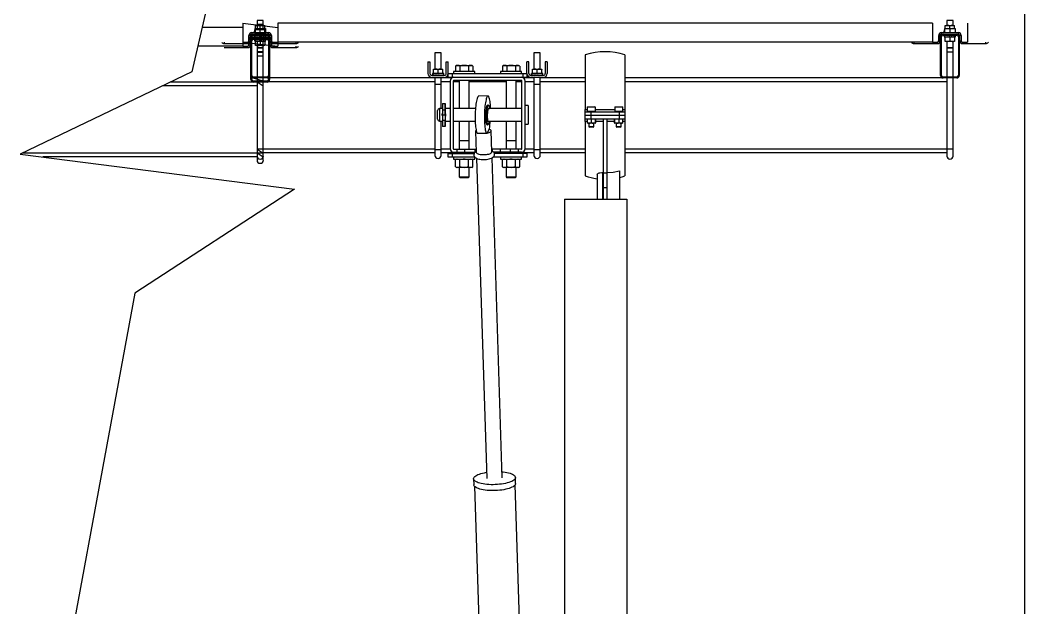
# Model space of a CAD drawing. Header units: feet. Extents: x 0.3 to 98.5, y -18.6 to 31.5.
# Drawn here: x 87.073 to 88.375, y 6.062 to 6.823 of the extents above; entities that cross this region are included whole.
import ezdxf

# ---------------------------------------------------------------- set-up
doc = ezdxf.new("R2010")
doc.units = ezdxf.units.FT
doc.header["$MEASUREMENT"] = 0
doc.layers.add('ATI CENTER SUPPORT', color=7, linetype='Continuous')
doc.layers.add('G-NPLT', color=67, linetype='Continuous', plot=False)

msp = doc.modelspace()

# ---------------------------------------------------------------- linework, layer by layer
at = {"color": 7, "linetype": 'Continuous', "lineweight": 25}
for p, q in [((87.38022, 6.82248), (87.38022, 6.81074)), ((87.38831, 6.82248), (87.38022, 6.82248)), ((87.38831, 6.81074), (87.38831, 6.82248)), ((88.27367, 6.82248), (88.27367, 6.81601)), ((88.28176, 6.82248), (88.27367, 6.82248)), ((88.28176, 6.81601), (88.28176, 6.82248)), ((87.36161, 6.81884), (87.40693, 6.81358)), ((87.36161, 6.81884), (87.36161, 6.7893)), ((87.37698, 6.81018), (87.37698, 6.80872)), ((87.37739, 6.81018), (87.37698, 6.81018)), ((87.37698, 6.80791), (87.37698, 6.80872)), ((87.37698, 6.80791), (87.37739, 6.80793)), ((87.37739, 6.81188), (87.37739, 6.8067)), ((87.37739, 6.81188), (87.39114, 6.81188)), ((87.3782, 6.81188), (87.3782, 6.81601)), ((87.3782, 6.81601), (87.39034, 6.81601)), ((87.3782, 6.8102), (87.3782, 6.81074)), ((87.3782, 6.81074), (87.39034, 6.81074)), ((87.3782, 6.80662), (87.3782, 6.8102)), ((87.38831, 6.81722), (87.38022, 6.81722)), ((87.38427, 6.81188), (87.38427, 6.81546)), ((87.38427, 6.80662), (87.38427, 6.81126)), ((87.39034, 6.81601), (87.39034, 6.81546)), ((87.39034, 6.81188), (87.39034, 6.81546)), ((87.39034, 6.81074), (87.39034, 6.8102)), ((87.39034, 6.80662), (87.39034, 6.8102)), ((87.39114, 6.81188), (87.39114, 6.8067)), ((87.39155, 6.81018), (87.39114, 6.81018)), ((87.39155, 6.80791), (87.39114, 6.80793)), ((87.39155, 6.80791), (87.39155, 6.81018)), ((87.40693, 6.81884), (87.40693, 6.7893)), ((88.27043, 6.81018), (88.27043, 6.80872)), ((88.27084, 6.81018), (88.27043, 6.81018)), ((88.27043, 6.80791), (88.27043, 6.80872)), ((88.27043, 6.80791), (88.27084, 6.80793)), ((88.27084, 6.81188), (88.27084, 6.8067)), ((88.27084, 6.81188), (88.2846, 6.81188)), ((88.27165, 6.81188), (88.27165, 6.81601)), ((88.27165, 6.81601), (88.28379, 6.81601)), ((88.27772, 6.81188), (88.27772, 6.81546)), ((88.27772, 6.81126), (88.27772, 6.8067)), ((88.28379, 6.81188), (88.28379, 6.81601)), ((88.2846, 6.81188), (88.2846, 6.8067)), ((88.285, 6.81018), (88.2846, 6.81018)), ((88.285, 6.80791), (88.2846, 6.80793)), ((88.285, 6.80791), (88.285, 6.81018)), ((88.30038, 6.81884), (88.30038, 6.79456)), ((87.33773, 6.79456), (87.33773, 6.79254)), ((87.36161, 6.79456), (87.40693, 6.7893)), ((87.36161, 6.79456), (87.36808, 6.79456)), ((87.36808, 6.79254), (87.36808, 6.79456)), ((87.3697, 6.79092), (87.3697, 6.80306)), ((87.37172, 6.80306), (87.3697, 6.80306)), ((87.37172, 6.7978), (87.3697, 6.7978)), ((87.3697, 6.79618), (87.37172, 6.79618)), ((87.37172, 6.79092), (87.37172, 6.80306)), ((87.37213, 6.746), (87.37213, 6.80144)), ((87.37334, 6.8067), (87.37334, 6.80468)), ((87.37334, 6.8067), (87.39519, 6.8067)), ((87.37334, 6.80468), (87.39519, 6.80468)), ((87.37334, 6.746), (87.37334, 6.80144)), ((87.37334, 6.80144), (87.37334, 6.79941)), ((87.37334, 6.80144), (87.39519, 6.80144)), ((87.37334, 6.79941), (87.39519, 6.79941)), ((87.37536, 6.80346), (87.39317, 6.80346)), ((87.37536, 6.7982), (87.39317, 6.7982)), ((87.37698, 6.80492), (87.37698, 6.80346)), ((87.37739, 6.80492), (87.37698, 6.80492)), ((87.37698, 6.80346), (87.37698, 6.80265)), ((87.37698, 6.80346), (87.3774, 6.80344)), ((87.37698, 6.80265), (87.37739, 6.80267)), ((87.37698, 6.80265), (87.37698, 6.8012)), ((87.37698, 6.8012), (87.39155, 6.8012)), ((87.37698, 6.7982), (87.37698, 6.79739)), ((87.37698, 6.7982), (87.3774, 6.79818)), ((87.37698, 6.79739), (87.37698, 6.79593)), ((87.37698, 6.79593), (87.39155, 6.79593)), ((87.37739, 6.80662), (87.37739, 6.80144)), ((87.37739, 6.80662), (87.39114, 6.80662)), ((87.37742, 6.80346), (87.37742, 6.80265)), ((87.37742, 6.80346), (87.37855, 6.80339)), ((87.37742, 6.7982), (87.37742, 6.79739)), ((87.37742, 6.7982), (87.37855, 6.79813)), ((87.3782, 6.79011), (87.3782, 6.8012)), ((87.39034, 6.79537), (87.3782, 6.79537)), ((87.37837, 6.80346), (87.37837, 6.80341)), ((87.37837, 6.7982), (87.37837, 6.79814)), ((87.37869, 6.80346), (87.37869, 6.80265)), ((87.37869, 6.80346), (87.37975, 6.80338)), ((87.37869, 6.7982), (87.37869, 6.79739)), ((87.37869, 6.7982), (87.37975, 6.79812)), ((87.37975, 6.80338), (87.37975, 6.80312)), ((87.37975, 6.79812), (87.37975, 6.79786)), ((87.38022, 6.79537), (87.38022, 6.6416)), ((87.38062, 6.80346), (87.38062, 6.80265)), ((87.38062, 6.80346), (87.38132, 6.80338)), ((87.38062, 6.7982), (87.38062, 6.79739)), ((87.38062, 6.7982), (87.38132, 6.79812)), ((87.38132, 6.80338), (87.38132, 6.8029)), ((87.38132, 6.79812), (87.38132, 6.79764)), ((87.383, 6.80346), (87.383, 6.80265)), ((87.383, 6.80265), (87.38553, 6.80346)), ((87.383, 6.80346), (87.38324, 6.80338)), ((87.383, 6.7982), (87.383, 6.79739)), ((87.383, 6.79739), (87.38553, 6.7982)), ((87.383, 6.7982), (87.38324, 6.79812)), ((87.38324, 6.80338), (87.38324, 6.80273)), ((87.38324, 6.79812), (87.38324, 6.79747)), ((87.38427, 6.806), (87.38427, 6.80144)), ((87.38427, 6.8012), (87.38427, 6.79065)), ((87.38553, 6.80346), (87.38553, 6.80265)), ((87.38553, 6.7982), (87.38553, 6.79739)), ((87.38791, 6.80346), (87.38721, 6.80338)), ((87.38791, 6.7982), (87.38721, 6.79812)), ((87.38791, 6.80346), (87.38791, 6.80265)), ((87.38791, 6.7982), (87.38791, 6.79739)), ((87.38831, 6.6416), (87.38831, 6.79537)), ((87.38985, 6.80346), (87.38878, 6.80338)), ((87.38985, 6.7982), (87.38878, 6.79812)), ((87.38985, 6.80346), (87.38985, 6.80265)), ((87.39111, 6.80346), (87.38985, 6.80339)), ((87.38985, 6.7982), (87.38985, 6.79739)), ((87.39111, 6.7982), (87.38985, 6.79813)), ((87.39016, 6.80341), (87.39016, 6.80346)), ((87.39016, 6.79814), (87.39016, 6.7982)), ((87.39034, 6.8012), (87.39034, 6.79011)), ((87.39111, 6.80346), (87.39111, 6.80265)), ((87.39155, 6.80346), (87.39111, 6.80344)), ((87.39111, 6.7982), (87.39111, 6.79739)), ((87.39155, 6.7982), (87.39111, 6.79818)), ((87.39114, 6.806), (87.39114, 6.80662)), ((87.39114, 6.806), (87.39114, 6.80144)), ((87.39155, 6.80492), (87.39114, 6.80492)), ((87.39155, 6.80265), (87.39114, 6.80267)), ((87.39155, 6.8012), (87.39155, 6.80492)), ((87.39155, 6.79593), (87.39155, 6.7982)), ((87.39519, 6.80468), (87.39519, 6.8067)), ((87.39519, 6.80144), (87.39519, 6.746)), ((87.39641, 6.80144), (87.39641, 6.746)), ((87.39681, 6.80306), (87.39681, 6.79092)), ((87.39883, 6.80306), (87.39681, 6.80306)), ((87.39883, 6.7978), (87.39681, 6.7978)), ((87.39681, 6.79618), (87.39883, 6.79618)), ((87.39883, 6.80306), (87.39883, 6.79092)), ((87.40045, 6.79456), (87.40045, 6.79254)), ((87.40045, 6.79456), (87.40693, 6.79456)), ((87.4308, 6.79254), (87.4308, 6.79456)), ((88.23118, 6.79456), (88.23118, 6.79254)), ((88.25506, 6.79456), (88.26153, 6.79456)), ((88.26153, 6.79254), (88.26153, 6.79456)), ((88.26517, 6.80306), (88.26315, 6.80306)), ((88.26315, 6.79618), (88.26315, 6.80306)), ((88.26315, 6.79618), (88.26517, 6.79618)), ((88.26517, 6.79618), (88.26517, 6.80306)), ((88.26558, 6.75126), (88.26558, 6.80144)), ((88.26679, 6.8067), (88.26679, 6.80468)), ((88.26679, 6.8067), (88.28864, 6.8067)), ((88.26679, 6.80468), (88.28864, 6.80468)), ((88.26679, 6.75126), (88.26679, 6.80144)), ((88.26881, 6.80346), (88.28662, 6.80346)), ((88.27043, 6.80346), (88.27043, 6.8012)), ((88.27043, 6.80346), (88.27085, 6.80344)), ((88.27043, 6.8012), (88.285, 6.8012)), ((88.27087, 6.80346), (88.27087, 6.80265)), ((88.27087, 6.80346), (88.272, 6.80339)), ((88.27165, 6.79537), (88.27165, 6.8012)), ((88.28379, 6.79537), (88.27165, 6.79537)), ((88.27182, 6.80346), (88.27182, 6.80341)), ((88.27214, 6.80346), (88.27214, 6.80265)), ((88.27214, 6.80346), (88.2732, 6.80338)), ((88.2732, 6.80338), (88.2732, 6.80312)), ((88.27367, 6.79537), (88.27367, 6.74924)), ((88.27407, 6.80346), (88.27407, 6.80265)), ((88.27407, 6.80346), (88.27477, 6.80338)), ((88.27477, 6.80338), (88.27477, 6.8029)), ((88.27645, 6.80346), (88.27645, 6.80265)), ((88.27645, 6.80265), (88.27898, 6.80346)), ((88.27645, 6.80346), (88.27669, 6.80338)), ((88.27669, 6.80338), (88.27669, 6.80273)), ((88.27772, 6.8012), (88.27772, 6.79591)), ((88.27898, 6.80346), (88.27898, 6.80265)), ((88.28136, 6.80346), (88.28066, 6.80338)), ((88.28136, 6.80346), (88.28136, 6.80265)), ((88.28176, 6.74924), (88.28176, 6.79537)), ((88.2833, 6.80346), (88.28223, 6.80338)), ((88.2833, 6.80346), (88.2833, 6.80265)), ((88.28456, 6.80346), (88.2833, 6.80339)), ((88.28361, 6.80341), (88.28361, 6.80346)), ((88.28379, 6.8012), (88.28379, 6.79591)), ((88.28379, 6.79591), (88.28379, 6.79537)), ((88.28456, 6.80346), (88.28456, 6.80265)), ((88.285, 6.80346), (88.28456, 6.80344)), ((88.285, 6.80346), (88.285, 6.80265)), ((88.285, 6.8012), (88.285, 6.80265)), ((88.28864, 6.80468), (88.28864, 6.8067)), ((88.28864, 6.80144), (88.28864, 6.75126)), ((88.28986, 6.80144), (88.28986, 6.75126)), ((88.29228, 6.80306), (88.29026, 6.80306)), ((88.29026, 6.80306), (88.29026, 6.79618)), ((88.29026, 6.79618), (88.29228, 6.79618)), ((88.29228, 6.80306), (88.29228, 6.79618)), ((88.2939, 6.79456), (88.2939, 6.79254)), ((88.2939, 6.79456), (88.30038, 6.79456)), ((88.32425, 6.79254), (88.32425, 6.79456)), ((87.33773, 6.79254), (87.36808, 6.79254)), ((87.33773, 6.78728), (87.36808, 6.78728)), ((87.36161, 6.7893), (87.36808, 6.7893)), ((87.36808, 6.78728), (87.36808, 6.7893)), ((87.3697, 6.79092), (87.37172, 6.79092)), ((87.39034, 6.79011), (87.3782, 6.79011)), ((87.38022, 6.78738), (87.38113, 6.78647)), ((87.38022, 6.78738), (87.38831, 6.78738)), ((87.38022, 6.78212), (87.38113, 6.78121)), ((87.38022, 6.78212), (87.38831, 6.78212)), ((87.3874, 6.78647), (87.38113, 6.78647)), ((87.3874, 6.78647), (87.38831, 6.78738)), ((87.3874, 6.78121), (87.38831, 6.78212)), ((87.39681, 6.79092), (87.39883, 6.79092)), ((87.40045, 6.79254), (87.4308, 6.79254)), ((87.40045, 6.7893), (87.40045, 6.78728)), ((87.40045, 6.7893), (87.40693, 6.7893)), ((87.40045, 6.78728), (87.4308, 6.78728)), ((87.4308, 6.78728), (87.4308, 6.7893)), ((88.23118, 6.79254), (88.26153, 6.79254)), ((88.27367, 6.78738), (88.27458, 6.78647)), ((88.27367, 6.78738), (88.28176, 6.78738)), ((88.28085, 6.78647), (88.27458, 6.78647)), ((88.28085, 6.78647), (88.28176, 6.78738)), ((88.2939, 6.79254), (88.32425, 6.79254)), ((87.3874, 6.78121), (87.38113, 6.78121)), ((87.60156, 6.76907), (87.60156, 6.75397)), ((87.60156, 6.76907), (87.60413, 6.76907)), ((87.60413, 6.76907), (87.60413, 6.75397)), ((87.61066, 6.78037), (87.61066, 6.7595)), ((87.61876, 6.78037), (87.61066, 6.78037)), ((87.61876, 6.7595), (87.61876, 6.78037)), ((87.62529, 6.75397), (87.62529, 6.76907)), ((87.62529, 6.76907), (87.62786, 6.76907)), ((87.62786, 6.75397), (87.62786, 6.76907)), ((87.7324, 6.76907), (87.72983, 6.76907)), ((87.72983, 6.75397), (87.72983, 6.76907)), ((87.7324, 6.75397), (87.7324, 6.76907)), ((87.73893, 6.78037), (87.73893, 6.7595)), ((87.74703, 6.78037), (87.73893, 6.78037)), ((87.74703, 6.7595), (87.74703, 6.78037)), ((87.75356, 6.76907), (87.75356, 6.75397)), ((87.75613, 6.76907), (87.75356, 6.76907)), ((87.75613, 6.76907), (87.75613, 6.75397)), ((87.80518, 6.77788), (87.80518, 6.70633)), ((87.8568, 6.77788), (87.8568, 6.70633)), ((87.60864, 6.75367), (87.60864, 6.7595)), ((87.60864, 6.7595), (87.62078, 6.7595)), ((87.61471, 6.75367), (87.61471, 6.75895)), ((87.62078, 6.75367), (87.62078, 6.7595)), ((87.63474, 6.7562), (87.63474, 6.75369)), ((87.66226, 6.7562), (87.63474, 6.7562)), ((87.63879, 6.76429), (87.63728, 6.76342)), ((87.63728, 6.76342), (87.63728, 6.7562)), ((87.63879, 6.76429), (87.65821, 6.76429)), ((87.64289, 6.76342), (87.64289, 6.7562)), ((87.6541, 6.76342), (87.6541, 6.7562)), ((87.65971, 6.76342), (87.65821, 6.76429)), ((87.65971, 6.76342), (87.65971, 6.7562)), ((87.66226, 6.75369), (87.66226, 6.7562)), ((87.69544, 6.7562), (87.69544, 6.75369)), ((87.72295, 6.7562), (87.69544, 6.7562)), ((87.69948, 6.76429), (87.69798, 6.76342)), ((87.69798, 6.76342), (87.69798, 6.7562)), ((87.69948, 6.76429), (87.71891, 6.76429)), ((87.70359, 6.76342), (87.70359, 6.7562)), ((87.7148, 6.76342), (87.7148, 6.7562)), ((87.72041, 6.76342), (87.71891, 6.76429)), ((87.72041, 6.76342), (87.72041, 6.7562)), ((87.72295, 6.75369), (87.72295, 6.7562)), ((87.73691, 6.75367), (87.73691, 6.7595)), ((87.73691, 6.75895), (87.73691, 6.7595)), ((87.73691, 6.7595), (87.74905, 6.7595)), ((87.74298, 6.75367), (87.74298, 6.75895)), ((87.74905, 6.7595), (87.74905, 6.75895)), ((87.74905, 6.75367), (87.74905, 6.75895)), ((87.39317, 6.74276), (87.26854, 6.74276)), ((87.39317, 6.74924), (87.37536, 6.74924)), ((87.61066, 6.74803), (87.37536, 6.74803)), ((87.37536, 6.74803), (87.39317, 6.74276)), ((87.39317, 6.74398), (87.37536, 6.74398)), ((87.6067, 6.7514), (87.62272, 6.7514)), ((87.6067, 6.74883), (87.62272, 6.74883)), ((87.60743, 6.75367), (87.60743, 6.75221)), ((87.62199, 6.75367), (87.60743, 6.75367)), ((87.60743, 6.7514), (87.60743, 6.75221)), ((87.60743, 6.7514), (87.60787, 6.75143)), ((87.60787, 6.7514), (87.60787, 6.75221)), ((87.60787, 6.7514), (87.60913, 6.75148)), ((87.60881, 6.75146), (87.60881, 6.7514)), ((87.60913, 6.7514), (87.60913, 6.75221)), ((87.60913, 6.7514), (87.61019, 6.75148)), ((87.61066, 6.74883), (87.61066, 6.64767)), ((87.61107, 6.7514), (87.61107, 6.75221)), ((87.61107, 6.7514), (87.61176, 6.75148)), ((87.61597, 6.75221), (87.61344, 6.7514)), ((87.61344, 6.7514), (87.61344, 6.75221)), ((87.61573, 6.75148), (87.61573, 6.75214)), ((87.61597, 6.7514), (87.61573, 6.75148)), ((87.61597, 6.7514), (87.61597, 6.75221)), ((87.61766, 6.75148), (87.61766, 6.75197)), ((87.61835, 6.7514), (87.61766, 6.75148)), ((87.61835, 6.7514), (87.61835, 6.75221)), ((87.61876, 6.70837), (87.61876, 6.74883)), ((87.63246, 6.74803), (87.61876, 6.74803)), ((87.61923, 6.75148), (87.61923, 6.75174)), ((87.62029, 6.7514), (87.61923, 6.75148)), ((87.62029, 6.7514), (87.62029, 6.75221)), ((87.62155, 6.7514), (87.62042, 6.75147)), ((87.62061, 6.7514), (87.62061, 6.75146)), ((87.62155, 6.7514), (87.62155, 6.75221)), ((87.62199, 6.7514), (87.62158, 6.75143)), ((87.62199, 6.75221), (87.62199, 6.75367)), ((87.62199, 6.7514), (87.62199, 6.75221)), ((87.62786, 6.75369), (87.72983, 6.75369)), ((87.62786, 6.74803), (87.62786, 6.75369)), ((87.72983, 6.74883), (87.62786, 6.74883)), ((87.63029, 6.74398), (87.63029, 6.65658)), ((87.63272, 6.75369), (87.63272, 6.74883)), ((87.63433, 6.74398), (87.63433, 6.65658)), ((87.72255, 6.74479), (87.63514, 6.74479)), ((87.64202, 6.74479), (87.64202, 6.70837)), ((87.65497, 6.70837), (87.65497, 6.74479)), ((87.70272, 6.74479), (87.70272, 6.70837)), ((87.71567, 6.70837), (87.71567, 6.74479)), ((87.72336, 6.65658), (87.72336, 6.74398)), ((87.72497, 6.74883), (87.72497, 6.75369)), ((87.73893, 6.74803), (87.72523, 6.74803)), ((87.7274, 6.65658), (87.7274, 6.74398)), ((87.72983, 6.75369), (87.72983, 6.74803)), ((87.75099, 6.7514), (87.73497, 6.7514)), ((87.75099, 6.74883), (87.73497, 6.74883)), ((87.7357, 6.7514), (87.7357, 6.75367)), ((87.75026, 6.75367), (87.7357, 6.75367)), ((87.7357, 6.7514), (87.7357, 6.75221)), ((87.7357, 6.7514), (87.73614, 6.75143)), ((87.73614, 6.7514), (87.73614, 6.75221)), ((87.73614, 6.7514), (87.7374, 6.75148)), ((87.73614, 6.7514), (87.73614, 6.7514)), ((87.73708, 6.75146), (87.73708, 6.7514)), ((87.7374, 6.7514), (87.7374, 6.75221)), ((87.7374, 6.7514), (87.73846, 6.75148)), ((87.73893, 6.74883), (87.73893, 6.64767)), ((87.73934, 6.7514), (87.73934, 6.75221)), ((87.73934, 6.7514), (87.74003, 6.75148)), ((87.74425, 6.75221), (87.74172, 6.7514)), ((87.74172, 6.7514), (87.74172, 6.75221)), ((87.74401, 6.75148), (87.74401, 6.75214)), ((87.74425, 6.7514), (87.74401, 6.75148)), ((87.74425, 6.7514), (87.74425, 6.75221)), ((87.74593, 6.75148), (87.74593, 6.75197)), ((87.74662, 6.7514), (87.74593, 6.75148)), ((87.74662, 6.7514), (87.74662, 6.75221)), ((87.74703, 6.64767), (87.74703, 6.74883)), ((87.80518, 6.74803), (87.74703, 6.74803)), ((87.7475, 6.75148), (87.7475, 6.75174)), ((87.74856, 6.7514), (87.7475, 6.75148)), ((87.74856, 6.7514), (87.74856, 6.75221)), ((87.74983, 6.7514), (87.74869, 6.75147)), ((87.74888, 6.7514), (87.74888, 6.75146)), ((87.74983, 6.7514), (87.74983, 6.75221)), ((87.75026, 6.7514), (87.74985, 6.75143)), ((87.75026, 6.75221), (87.75026, 6.75367)), ((87.75026, 6.7514), (87.75026, 6.75221)), ((88.28662, 6.74803), (87.8568, 6.74803)), ((88.28662, 6.74924), (88.26881, 6.74924)), ((88.27367, 6.74803), (88.27367, 6.64686)), ((88.28176, 6.64686), (88.28176, 6.74803)), ((87.67934, 6.7244), (87.66738, 6.72469)), ((87.6141, 6.69461), (87.6141, 6.70594)), ((87.6204, 6.70837), (87.61653, 6.70837)), ((87.6204, 6.71499), (87.6204, 6.70044)), ((87.6204, 6.71499), (87.62383, 6.71499)), ((87.62056, 6.71499), (87.62056, 6.70028)), ((87.62056, 6.7069), (87.62383, 6.7069)), ((87.62383, 6.71499), (87.624, 6.71499)), ((87.624, 6.70044), (87.624, 6.71499)), ((87.63029, 6.70837), (87.624, 6.70837)), ((87.66313, 6.70837), (87.63433, 6.70837)), ((87.72336, 6.70837), (87.68016, 6.70837)), ((87.73145, 6.71242), (87.7274, 6.71242)), ((87.73145, 6.71242), (87.73145, 6.68814)), ((87.80518, 6.6929), (87.80518, 6.70603)), ((87.80518, 6.70432), (87.8568, 6.70432)), ((87.80845, 6.7108), (87.80793, 6.71027)), ((87.80793, 6.71027), (87.80793, 6.70485)), ((87.81845, 6.71027), (87.80793, 6.71027)), ((87.80793, 6.70485), (87.80845, 6.70432)), ((87.80793, 6.70485), (87.81845, 6.70485)), ((87.80845, 6.7108), (87.81792, 6.7108)), ((87.81247, 6.70432), (87.81247, 6.69461)), ((87.81845, 6.71027), (87.81792, 6.7108)), ((87.81792, 6.70432), (87.81845, 6.70485)), ((87.81845, 6.70485), (87.81845, 6.71027)), ((87.84406, 6.7108), (87.84353, 6.71027)), ((87.84353, 6.71027), (87.84353, 6.70485)), ((87.85406, 6.71027), (87.84353, 6.71027)), ((87.84353, 6.70485), (87.84406, 6.70432)), ((87.84353, 6.70485), (87.85406, 6.70485)), ((87.84406, 6.7108), (87.85353, 6.7108)), ((87.84951, 6.69461), (87.84951, 6.70432)), ((87.85406, 6.71027), (87.85353, 6.7108)), ((87.85353, 6.70432), (87.85406, 6.70485)), ((87.85406, 6.70485), (87.85406, 6.71027)), ((87.8568, 6.70603), (87.8568, 6.6929)), ((87.61653, 6.69218), (87.6204, 6.69218)), ((87.61876, 6.64767), (87.61876, 6.69218)), ((87.6204, 6.6999), (87.6204, 6.70047)), ((87.6204, 6.70044), (87.6204, 6.70043)), ((87.6204, 6.69991), (87.6204, 6.68529)), ((87.6204, 6.69989), (87.6204, 6.69991)), ((87.62056, 6.70028), (87.62383, 6.70028)), ((87.62056, 6.70028), (87.62056, 6.70028)), ((87.62056, 6.70028), (87.62056, 6.70007)), ((87.62056, 6.70008), (87.62383, 6.70008)), ((87.62383, 6.70007), (87.62383, 6.70031)), ((87.62383, 6.70008), (87.62383, 6.68529)), ((87.62399, 6.70047), (87.62399, 6.69991)), ((87.62399, 6.70042), (87.624, 6.70044)), ((87.62399, 6.69989), (87.624, 6.6999)), ((87.62399, 6.68529), (87.62399, 6.69338)), ((87.62399, 6.69218), (87.63029, 6.69218)), ((87.624, 6.6999), (87.624, 6.69338)), ((87.63433, 6.69218), (87.66277, 6.69218)), ((87.64202, 6.69218), (87.64202, 6.65577)), ((87.65497, 6.65577), (87.65497, 6.69218)), ((87.6793, 6.69218), (87.72336, 6.69218)), ((87.70272, 6.69218), (87.70272, 6.65577)), ((87.71567, 6.65577), (87.71567, 6.69218)), ((87.8568, 6.69947), (87.80518, 6.69947)), ((87.8568, 6.69461), (87.80518, 6.69461)), ((87.80518, 6.69261), (87.80518, 6.62106)), ((87.80777, 6.69414), (87.80777, 6.68982)), ((87.81285, 6.69414), (87.81285, 6.68982)), ((87.81827, 6.69414), (87.81827, 6.68982)), ((87.81861, 6.69414), (87.81861, 6.68982)), ((87.82856, 6.69461), (87.82856, 6.59088)), ((87.83342, 6.69461), (87.83342, 6.59088)), ((87.84338, 6.68982), (87.84338, 6.69414)), ((87.84371, 6.68982), (87.84371, 6.69414)), ((87.84913, 6.68982), (87.84913, 6.69414)), ((87.85421, 6.68982), (87.85421, 6.69414)), ((87.8568, 6.69261), (87.8568, 6.62106)), ((87.62399, 6.68529), (87.6204, 6.68529)), ((87.66333, 6.679), (87.66421, 6.65155)), ((87.68078, 6.68171), (87.67774, 6.67601)), ((87.68111, 6.68234), (87.68078, 6.68171)), ((87.68443, 6.65219), (87.68356, 6.67964)), ((87.7274, 6.68814), (87.73145, 6.68814)), ((87.81844, 6.68935), (87.80793, 6.68935)), ((87.80995, 6.68935), (87.80995, 6.6847)), ((87.80995, 6.6847), (87.81081, 6.68409)), ((87.81642, 6.6847), (87.80995, 6.6847)), ((87.81556, 6.68409), (87.81081, 6.68409)), ((87.81556, 6.68409), (87.81642, 6.6847)), ((87.81642, 6.6847), (87.81642, 6.68935)), ((87.85405, 6.68935), (87.84354, 6.68935)), ((87.84556, 6.68935), (87.84556, 6.6847)), ((87.84556, 6.6847), (87.84642, 6.68409)), ((87.85203, 6.6847), (87.84556, 6.6847)), ((87.85117, 6.68409), (87.84642, 6.68409)), ((87.85117, 6.68409), (87.85203, 6.6847)), ((87.85203, 6.6847), (87.85203, 6.68935)), ((87.67774, 6.67601), (87.66578, 6.6763)), ((87.63514, 6.65577), (87.66407, 6.65577)), ((87.63514, 6.65172), (87.66248, 6.65172)), ((87.63935, 6.65172), (87.63935, 6.65577)), ((87.64202, 6.65172), (87.64202, 6.6501)), ((87.64904, 6.65577), (87.64904, 6.65172)), ((87.65497, 6.6501), (87.65497, 6.65172)), ((87.66266, 6.65192), (87.66266, 6.65577)), ((87.72255, 6.65577), (87.68432, 6.65577)), ((87.72255, 6.65172), (87.68686, 6.65172)), ((87.69503, 6.65577), (87.69503, 6.65172)), ((87.70272, 6.65172), (87.70272, 6.6501)), ((87.70865, 6.65172), (87.70865, 6.65577)), ((87.71567, 6.6501), (87.71567, 6.65172)), ((87.71834, 6.65577), (87.71834, 6.65172)), ((87.38022, 6.64565), (87.10249, 6.64565)), ((87.38022, 6.65091), (87.38831, 6.64565)), ((87.61066, 6.65091), (87.38831, 6.65091)), ((87.64202, 6.65091), (87.61876, 6.65091)), ((87.62786, 6.64525), (87.62786, 6.65091)), ((87.62786, 6.6501), (87.66141, 6.6501)), ((87.66253, 6.64525), (87.62786, 6.64525)), ((87.63272, 6.6501), (87.63272, 6.64525)), ((87.63474, 6.64525), (87.63474, 6.64274)), ((87.63474, 6.64274), (87.66226, 6.64274)), ((87.63879, 6.64274), (87.63728, 6.64187)), ((87.63728, 6.63308), (87.63728, 6.64187)), ((87.64289, 6.63308), (87.64289, 6.64187)), ((87.6541, 6.63308), (87.6541, 6.64187)), ((87.66182, 6.65091), (87.65497, 6.65091)), ((87.65971, 6.64187), (87.65821, 6.64274)), ((87.65971, 6.63308), (87.65971, 6.64187)), ((87.66226, 6.64274), (87.66226, 6.64525)), ((87.66445, 6.64395), (87.67768, 6.22937)), ((87.6979, 6.23002), (87.68467, 6.64462)), ((87.72983, 6.64525), (87.68564, 6.64525)), ((87.70272, 6.65091), (87.68734, 6.65091)), ((87.72983, 6.6501), (87.68764, 6.6501)), ((87.69544, 6.64525), (87.69544, 6.64274)), ((87.69544, 6.64274), (87.72295, 6.64274)), ((87.69948, 6.64274), (87.69798, 6.64187)), ((87.69798, 6.63308), (87.69798, 6.64187)), ((87.70359, 6.63308), (87.70359, 6.64187)), ((87.7148, 6.63308), (87.7148, 6.64187)), ((87.73893, 6.65091), (87.71567, 6.65091)), ((87.72041, 6.64187), (87.71891, 6.64274)), ((87.72041, 6.63308), (87.72041, 6.64187)), ((87.72295, 6.64274), (87.72295, 6.64525)), ((87.72497, 6.64525), (87.72497, 6.6501)), ((87.72983, 6.65091), (87.72983, 6.64525)), ((87.80518, 6.65091), (87.74703, 6.65091)), ((88.27367, 6.65091), (87.8568, 6.65091)), ((87.63728, 6.63308), (87.63879, 6.63222)), ((87.65821, 6.63222), (87.63879, 6.63222)), ((87.64202, 6.63222), (87.64202, 6.61983)), ((87.65497, 6.61983), (87.65497, 6.63222)), ((87.65821, 6.63222), (87.65971, 6.63308)), ((87.69798, 6.63308), (87.69948, 6.63222)), ((87.71891, 6.63222), (87.69948, 6.63222)), ((87.70272, 6.63222), (87.70272, 6.61983)), ((87.71567, 6.61983), (87.71567, 6.63222)), ((87.71891, 6.63222), (87.72041, 6.63308)), ((87.82784, 6.62546), (87.82856, 6.62543)), ((87.8497, 6.62779), (87.8497, 6.59088)), ((87.64202, 6.61983), (87.64324, 6.61862)), ((87.64202, 6.61983), (87.65497, 6.61983)), ((87.65376, 6.61862), (87.64324, 6.61862)), ((87.65376, 6.61862), (87.65497, 6.61983)), ((87.70272, 6.61983), (87.70393, 6.61862)), ((87.70272, 6.61983), (87.71567, 6.61983)), ((87.71445, 6.61862), (87.70393, 6.61862)), ((87.71445, 6.61862), (87.71567, 6.61983)), ((87.82056, 6.62294), (87.82056, 6.59088)), ((87.82856, 6.62524), (87.83342, 6.62524)), ((87.83342, 6.60589), (87.82856, 6.60589)), ((87.77832, 6.59088), (87.85931, 6.59088)), ((87.77832, 6.59088), (87.77832, 3.35374)), ((87.85931, 6.59088), (87.85931, 5.39328)), ((87.66069, 6.22883), (87.66094, 6.22115)), ((87.71513, 6.22288), (87.71488, 6.23056)), ((87.66181, 6.21912), (87.68719, 5.42357)), ((87.73977, 5.42525), (87.71439, 6.2208))]:
    msp.add_line(p, q, dxfattribs=at)
at = {"color": 8, "linetype": 'Continuous', "lineweight": 25}
for p, q in [((87.38022, 6.78202), (87.38831, 6.78202)), ((88.27367, 6.78202), (88.28176, 6.78202)), ((87.38022, 6.77675), (87.38831, 6.77675)), ((87.38022, 6.74317), (87.38831, 6.73791)), ((87.61066, 6.74317), (87.38831, 6.74317)), ((87.63029, 6.74317), (87.61876, 6.74317)), ((87.64202, 6.74317), (87.63433, 6.74317)), ((87.70272, 6.74317), (87.65497, 6.74317)), ((87.72336, 6.74317), (87.71567, 6.74317)), ((87.73893, 6.74317), (87.7274, 6.74317)), ((87.80518, 6.74317), (87.74703, 6.74317)), ((88.27367, 6.74317), (87.8568, 6.74317)), ((87.38022, 6.73791), (87.25838, 6.73791)), ((87.61066, 6.73991), (87.61876, 6.73991)), ((87.73893, 6.73991), (87.74703, 6.73991)), ((87.61653, 6.70837), (87.61653, 6.69218)), ((87.6204, 6.7069), (87.62056, 6.7069)), ((87.62383, 6.7069), (87.624, 6.7069)), ((87.8053, 6.70726), (87.80793, 6.70726)), ((87.81845, 6.70726), (87.84353, 6.70726)), ((87.85406, 6.70726), (87.85668, 6.70726)), ((87.80777, 6.69168), (87.8053, 6.69168)), ((87.82856, 6.69168), (87.81861, 6.69168)), ((87.84338, 6.69168), (87.83342, 6.69168)), ((87.85668, 6.69168), (87.85421, 6.69168)), ((87.64202, 6.66718), (87.65497, 6.66718)), ((87.70272, 6.66718), (87.71567, 6.66718)), ((87.61066, 6.65577), (87.38022, 6.65577)), ((87.38022, 6.65577), (87.38831, 6.65051)), ((87.61876, 6.65496), (87.61066, 6.65496)), ((87.63036, 6.65577), (87.61876, 6.65577)), ((87.68532, 6.65312), (87.68532, 6.65577)), ((87.73893, 6.65577), (87.72733, 6.65577)), ((87.74703, 6.65496), (87.73893, 6.65496)), ((87.80518, 6.65577), (87.74703, 6.65577)), ((88.28176, 6.65577), (87.8568, 6.65577)), ((87.38831, 6.65051), (87.07594, 6.65051)), ((87.82784, 6.62546), (87.82784, 6.59088))]:
    msp.add_line(p, q, dxfattribs=at)
at = {"color": 7}
msp.add_lwpolyline([(87.46912, 7.5063), (87.29575, 6.75577), (87.07323, 6.6494), (87.42851, 6.60377), (87.22185, 6.46918), (87.09861, 5.80265)], dxfattribs=at)
at = {"color": 7, "linetype": 'Continuous', "lineweight": 25, "flags": 128}
for points in [[(87.66738, 6.72469), (87.66695, 6.72457), (87.6665, 6.72416), (87.66606, 6.72347), (87.66562, 6.72252), (87.6652, 6.7213), (87.6648, 6.71983), (87.66443, 6.71814), (87.66408, 6.71624), (87.66376, 6.71416), (87.66348, 6.71191), (87.66323, 6.70953), (87.66303, 6.70704), (87.66287, 6.70447), (87.66276, 6.70186), (87.6627, 6.69923), (87.66268, 6.69661), (87.66271, 6.69404), (87.6628, 6.69154), (87.66292, 6.68915), (87.6631, 6.68689), (87.66331, 6.68478), (87.66357, 6.68287), (87.66387, 6.68115), (87.6642, 6.67967), (87.66456, 6.67843), (87.66494, 6.67745), (87.66535, 6.67673), (87.66578, 6.6763)], [(87.68278, 6.70837), (87.68276, 6.70892), (87.68263, 6.71132), (87.68246, 6.71359), (87.68225, 6.71569), (87.68199, 6.71762), (87.6817, 6.71934), (87.68137, 6.72083), (87.68101, 6.72208), (87.68062, 6.72308), (87.68022, 6.7238), (87.67979, 6.72424), (87.67935, 6.7244), (87.67891, 6.72428), (87.67846, 6.72387), (87.67802, 6.72319), (87.67759, 6.72223), (87.67717, 6.72101), (87.67677, 6.71955), (87.67639, 6.71786), (87.67604, 6.71596), (87.67572, 6.71387), (87.67544, 6.71162), (87.6752, 6.70924), (87.67499, 6.70675), (87.67484, 6.70418), (87.67473, 6.70157), (87.67466, 6.69894), (87.67465, 6.69632), (87.67468, 6.69375), (87.67476, 6.69125), (87.67489, 6.68886), (87.67506, 6.6866), (87.67528, 6.6845), (87.67553, 6.68258), (87.67583, 6.68087), (87.67616, 6.67938), (87.67652, 6.67814), (87.67691, 6.67716), (87.67731, 6.67645), (87.67774, 6.67601)], [(87.62383, 6.71499), (87.62383, 6.7004), (87.62383, 6.70028)], [(87.67862, 6.68715), (87.6785, 6.68712), (87.67817, 6.68723), (87.67786, 6.68762), (87.67757, 6.6883), (87.67731, 6.68924), (87.67708, 6.69042), (87.67688, 6.69182), (87.67673, 6.69341), (87.67662, 6.69515), (87.67656, 6.69699), (87.67655, 6.69891), (87.67659, 6.70086), (87.67668, 6.70279), (87.67682, 6.70466), (87.67699, 6.70642), (87.67721, 6.70805), (87.67746, 6.7095), (87.67774, 6.71075), (87.67804, 6.71175), (87.67836, 6.7125), (87.67869, 6.71296), (87.67902, 6.71315), (87.67924, 6.7131)], [(87.68013, 6.68824), (87.67981, 6.68778), (87.67949, 6.68762), (87.67917, 6.68774), (87.67887, 6.68815), (87.67858, 6.68885), (87.67833, 6.68981), (87.67811, 6.691), (87.67792, 6.69242), (87.67778, 6.69401), (87.67769, 6.69575), (87.67764, 6.69759), (87.67765, 6.69948), (87.6777, 6.70139), (87.6778, 6.70328), (87.67795, 6.70508), (87.67814, 6.70678), (87.67836, 6.70831), (87.67863, 6.70965), (87.67891, 6.71077), (87.67922, 6.71164), (87.67954, 6.71224), (87.67986, 6.71256), (87.68018, 6.71258), (87.68049, 6.71231), (87.68079, 6.71175), (87.68106, 6.71092), (87.6813, 6.70984), (87.6815, 6.70853), (87.68152, 6.70837)], [(87.67951, 6.70779), (87.67926, 6.70718), (87.67903, 6.7063), (87.67882, 6.7052), (87.67865, 6.70392), (87.67851, 6.7025), (87.67843, 6.701), (87.67839, 6.69946), (87.6784, 6.69795), (87.67845, 6.69651), (87.67856, 6.6952), (87.67871, 6.69407), (87.6789, 6.69316), (87.67911, 6.6925), (87.67935, 6.69212), (87.67961, 6.69202), (87.67984, 6.69218)], [(87.67986, 6.70818), (87.67977, 6.70813), (87.67951, 6.70779)], [(87.6205, 6.70029), (87.62052, 6.70028), (87.62056, 6.70028)], [(87.66406, 6.68023), (87.66365, 6.67983), (87.66337, 6.67929), (87.66337, 6.67876), (87.66366, 6.67825), (87.66422, 6.67776), (87.66499, 6.67734)], [(87.67808, 6.67665), (87.67952, 6.67697), (87.68079, 6.67736), (87.68185, 6.67781), (87.68268, 6.6783), (87.68324, 6.67882), (87.68352, 6.67935), (87.68352, 6.67988), (87.68323, 6.6804), (87.68267, 6.68088), (87.68184, 6.68133), (87.68078, 6.68171)], [(87.66159, 6.65056), (87.66122, 6.64961), (87.66107, 6.64864), (87.66117, 6.64759), (87.66149, 6.64665), (87.66199, 6.64584), (87.66263, 6.64514), (87.66342, 6.64452), (87.66444, 6.64395), (87.66576, 6.64343), (87.6673, 6.64301), (87.66892, 6.6427), (87.67061, 6.64251), (87.67234, 6.6424), (87.6741, 6.64239), (87.67585, 6.64246), (87.67759, 6.64262), (87.67926, 6.64287), (87.68086, 6.6432), (87.68237, 6.64362), (87.68378, 6.64415), (87.6851, 6.64485), (87.68607, 6.64557), (87.68678, 6.64632), (87.68731, 6.64716), (87.68765, 6.64808), (87.68777, 6.64905), (87.68764, 6.65009), (87.6873, 6.65102), (87.6868, 6.65181), (87.68614, 6.6525), (87.68533, 6.65312), (87.68439, 6.65363)], [(87.66421, 6.65155), (87.66436, 6.65104), (87.66479, 6.65053), (87.6655, 6.65007), (87.66647, 6.64965), (87.66766, 6.6493), (87.66904, 6.64902), (87.67057, 6.64882), (87.67221, 6.64872), (87.67391, 6.6487), (87.67563, 6.64877), (87.6773, 6.64893), (87.67889, 6.64918), (87.68035, 6.6495), (87.68164, 6.6499), (87.68271, 6.65035), (87.68354, 6.65084), (87.68411, 6.65136), (87.6844, 6.6519), (87.68443, 6.65219)], [(87.82056, 6.62294), (87.82101, 6.62389), (87.82157, 6.62432), (87.82235, 6.62471), (87.82326, 6.62501), (87.82436, 6.62525), (87.82666, 6.62547), (87.82784, 6.62546)], [(87.83342, 6.62543), (87.84157, 6.62615), (87.8497, 6.62779)], [(87.8497, 6.61907), (87.85299, 6.61991), (87.8568, 6.62106)], [(87.68327, 6.22121), (87.68055, 6.22132), (87.6779, 6.22152), (87.67536, 6.22181), (87.67295, 6.22218), (87.67069, 6.22263), (87.66862, 6.22316), (87.66676, 6.22375), (87.66511, 6.22441), (87.6637, 6.22512), (87.66255, 6.22588), (87.66167, 6.22668), (87.66107, 6.22752), (87.66074, 6.22837), (87.66071, 6.22925), (87.66096, 6.23012), (87.6615, 6.23099), (87.66231, 6.23185), (87.6634, 6.23269), (87.66474, 6.23349), (87.66633, 6.23425), (87.66814, 6.23497), (87.67016, 6.23563), (87.67237, 6.23622), (87.67475, 6.23675), (87.67726, 6.2372), (87.67743, 6.23723)], [(87.69765, 6.23787), (87.69896, 6.23774), (87.70144, 6.23741), (87.70378, 6.237), (87.70594, 6.23651), (87.70791, 6.23595), (87.70967, 6.23532), (87.7112, 6.23464), (87.71248, 6.2339), (87.7135, 6.23312), (87.71424, 6.2323), (87.7147, 6.23145), (87.71488, 6.23058), (87.71478, 6.22971), (87.71438, 6.22884), (87.71371, 6.22797), (87.71275, 6.22712), (87.71154, 6.2263), (87.71007, 6.22552), (87.70837, 6.22478), (87.70645, 6.22409), (87.70433, 6.22346), (87.70203, 6.2229), (87.69959, 6.22241), (87.69702, 6.222), (87.69435, 6.22167), (87.69161, 6.22142), (87.68883, 6.22126), (87.68604, 6.22119), (87.68327, 6.22121)], [(87.71513, 6.22288), (87.71502, 6.22203), (87.71463, 6.22115), (87.71395, 6.22029), (87.713, 6.21944), (87.71178, 6.21862), (87.71032, 6.21783), (87.70861, 6.21709), (87.70669, 6.21641), (87.70457, 6.21578), (87.70228, 6.21522), (87.69983, 6.21473), (87.69726, 6.21431), (87.69459, 6.21398), (87.69185, 6.21374), (87.68908, 6.21358), (87.68629, 6.21351), (87.68351, 6.21353)], [(87.68351, 6.21353), (87.68079, 6.21364), (87.67814, 6.21384), (87.6756, 6.21413), (87.67319, 6.2145), (87.67094, 6.21495), (87.66887, 6.21547), (87.667, 6.21607), (87.66535, 6.21672), (87.66395, 6.21744), (87.6628, 6.2182), (87.66192, 6.219), (87.66131, 6.21983), (87.66099, 6.22069), (87.66094, 6.22115)]]:
    msp.add_lwpolyline(points, dxfattribs=at)
at = {"color": 8, "linetype": 'Continuous', "lineweight": 25, "flags": 128}
for points in [[(87.6204, 6.70172), (87.6204, 6.7017), (87.6204, 6.7017)], [(87.6204, 6.69862), (87.6204, 6.69865), (87.6204, 6.69865)], [(87.62399, 6.70042), (87.624, 6.70043), (87.624, 6.70044)], [(87.624, 6.7017), (87.624, 6.70172)]]:
    msp.add_lwpolyline(points, dxfattribs=at)
at = {"color": 7, "linetype": 'Continuous', "lineweight": 25}
for centre, radius, start, end in [((87.38098, 6.80106), 0.01082, 90.83441, 109.42175), ((87.38136, 6.80651), 0.00949, 90.78245, 109.47371), ((87.38136, 6.80125), 0.00949, 90.78245, 109.47371), ((87.38068, 6.80112), 0.01076, 70.5263, 89.21755), ((87.38114, 6.80671), 0.0093, 70.33173, 89.41212), ((87.38114, 6.80144), 0.0093, 70.33173, 89.41212), ((87.38745, 6.80643), 0.00958, 90.86772, 109.38844), ((87.38786, 6.80109), 0.01079, 90.8115, 109.44466), ((87.38745, 6.80117), 0.00958, 90.86772, 109.38844), ((87.38717, 6.80652), 0.00949, 70.52369, 89.22015), ((87.38717, 6.80126), 0.00949, 70.52369, 89.22015), ((87.38753, 6.80098), 0.0109, 70.64771, 89.09614), ((88.27443, 6.80106), 0.01082, 90.83441, 109.42175), ((88.27481, 6.80651), 0.00949, 90.78245, 109.47371), ((88.27413, 6.80112), 0.01076, 70.5263, 89.21755), ((88.27459, 6.80671), 0.0093, 70.33173, 89.41212), ((88.2809, 6.80643), 0.00958, 90.86772, 109.38844), ((88.28131, 6.80109), 0.01079, 90.8115, 109.44466), ((88.28062, 6.80652), 0.00949, 70.52369, 89.22015), ((88.28098, 6.80098), 0.0109, 70.64771, 89.09614), ((87.33773, 6.79618), 0.00364, 206.3878, 270), ((87.36808, 6.79618), 0.00162, 270, 360), ((87.36808, 6.79618), 0.00364, 270, 360), ((87.37334, 6.80306), 0.00364, 90, 180), ((87.37334, 6.7978), 0.00364, 90, 180), ((87.37334, 6.80306), 0.00162, 90, 180), ((87.37334, 6.7978), 0.00162, 90, 180), ((87.37536, 6.80144), 0.00324, 90, 180), ((87.37536, 6.79618), 0.00324, 90, 180), ((87.37536, 6.80144), 0.00202, 90, 180), ((87.37536, 6.79618), 0.00202, 90, 180), ((87.38098, 6.7958), 0.01082, 90.83441, 109.42175), ((87.38138, 6.80499), 0.00962, 250.65412, 269.08972), ((87.38068, 6.79586), 0.01076, 70.5263, 89.21755), ((87.3811, 6.80486), 0.00949, 270.78245, 289.47371), ((87.38786, 6.79583), 0.01079, 90.8115, 109.44466), ((87.38743, 6.80486), 0.00949, 250.52369, 269.22015), ((87.38716, 6.80495), 0.00958, 270.86772, 289.38844), ((87.38753, 6.79572), 0.0109, 70.64771, 89.09614), ((87.39317, 6.80144), 0.00324, 0, 90), ((87.39317, 6.80144), 0.00202, 0, 90), ((87.39317, 6.79618), 0.00324, 0, 90), ((87.39317, 6.79618), 0.00202, 0, 90), ((87.39519, 6.80306), 0.00364, 0, 90), ((87.39519, 6.80306), 0.00162, 0, 90), ((87.39519, 6.7978), 0.00364, 0, 90), ((87.39519, 6.7978), 0.00162, 0, 90), ((87.40045, 6.79618), 0.00364, 180, 270), ((87.40045, 6.79618), 0.00162, 180, 270), ((87.4308, 6.79618), 0.00364, 270, 333.6122), ((88.23118, 6.79618), 0.00364, 206.3878, 270), ((88.26153, 6.79618), 0.00162, 270, 0), ((88.26153, 6.79618), 0.00364, 270, 360), ((88.26679, 6.80306), 0.00364, 90, 180), ((88.26679, 6.80306), 0.00162, 90, 180), ((88.26881, 6.80144), 0.00324, 90, 180), ((88.26881, 6.80144), 0.00202, 90, 180), ((88.27483, 6.80499), 0.00962, 250.65412, 269.08972), ((88.27455, 6.80486), 0.00949, 270.78245, 289.47371), ((88.28088, 6.80486), 0.00949, 250.52369, 269.22015), ((88.28061, 6.80495), 0.00958, 270.86772, 289.38844), ((88.28662, 6.80144), 0.00324, 0, 90), ((88.28662, 6.80144), 0.00202, 0, 90), ((88.28864, 6.80306), 0.00364, 0, 90), ((88.28864, 6.80306), 0.00162, 0, 90), ((88.2939, 6.79618), 0.00364, 180, 270), ((88.2939, 6.79618), 0.00162, 180, 270), ((88.32425, 6.79618), 0.00364, 270, 333.6122), ((87.36808, 6.79092), 0.00162, 270, 0), ((87.36808, 6.79092), 0.00364, 270, 360), ((87.38138, 6.79973), 0.00962, 250.65412, 269.08972), ((87.3811, 6.7996), 0.00949, 270.78245, 289.47371), ((87.38743, 6.7996), 0.00949, 250.52369, 269.22015), ((87.38716, 6.79969), 0.00958, 270.86772, 289.38844), ((87.40045, 6.79092), 0.00364, 180, 270), ((87.40045, 6.79092), 0.00162, 180, 270), ((87.4308, 6.79092), 0.00364, 270, 333.6122), ((87.83099, 6.69947), 0.08255, 71.78219, 108.21781), ((87.6118, 6.75001), 0.00949, 90.78245, 109.47371), ((87.61152, 6.74988), 0.00962, 70.65412, 89.08972), ((87.61787, 6.75001), 0.00949, 90.78245, 109.47371), ((87.61765, 6.7502), 0.0093, 70.33173, 89.41212), ((87.64023, 6.75887), 0.00542, 91.48681, 122.89744), ((87.63997, 6.75895), 0.00534, 56.85863, 88.75713), ((87.6488, 6.7438), 0.02049, 90.83627, 106.75168), ((87.64831, 6.74454), 0.01975, 72.94896, 89.46309), ((87.65705, 6.75887), 0.00542, 91.48681, 122.89744), ((87.65679, 6.75895), 0.00534, 56.85863, 88.75713), ((87.70092, 6.75887), 0.00542, 91.48681, 122.89744), ((87.70067, 6.75895), 0.00534, 56.85863, 88.75713), ((87.70949, 6.7438), 0.02049, 90.83627, 106.75168), ((87.70901, 6.74454), 0.01975, 72.94896, 89.46309), ((87.71774, 6.75887), 0.00542, 91.48681, 122.89744), ((87.71749, 6.75895), 0.00534, 56.85863, 88.75713), ((87.74008, 6.75001), 0.00949, 90.78245, 109.47371), ((87.73979, 6.74988), 0.00962, 70.65412, 89.08972), ((87.74615, 6.75001), 0.00949, 90.78245, 109.47371), ((87.74592, 6.7502), 0.0093, 70.33173, 89.41212), ((87.37536, 6.75126), 0.00324, 180, 270), ((87.37536, 6.746), 0.00324, 180, 270), ((87.37536, 6.75126), 0.00202, 180, 270), ((87.37536, 6.746), 0.00202, 180, 270), ((87.39317, 6.75126), 0.00202, 270, 0), ((87.39317, 6.75126), 0.00324, 270, 0), ((87.39317, 6.746), 0.00202, 270, 0), ((87.39317, 6.746), 0.00324, 270, 0), ((87.6067, 6.75397), 0.00514, 180, 270), ((87.6067, 6.75397), 0.00257, 180, 270), ((87.62272, 6.75397), 0.00257, 270, 0), ((87.62272, 6.75397), 0.00514, 270, 0), ((87.63514, 6.74398), 0.00486, 90, 180), ((87.63514, 6.74398), 0.000809, 90, 180), ((87.72255, 6.74398), 0.00486, 0, 90), ((87.72255, 6.74398), 0.000809, 0, 90), ((87.73497, 6.75397), 0.00514, 180, 270), ((87.73497, 6.75397), 0.00257, 180, 270), ((87.75099, 6.75397), 0.00257, 270, 0), ((87.75099, 6.75397), 0.00514, 270, 0), ((88.26881, 6.75126), 0.00324, 180, 270), ((88.26881, 6.75126), 0.00202, 180, 270), ((88.28662, 6.75126), 0.00202, 270, 0), ((88.28662, 6.75126), 0.00324, 270, 0), ((87.61653, 6.70594), 0.00243, 90, 180), ((87.67278, 6.70028), 0.01436, 58.61777, 63.24132), ((87.79619, 6.7075), 0.00911, 350.75595, 358.47617), ((87.86579, 6.7075), 0.00911, 181.52383, 189.24405), ((87.61653, 6.69461), 0.00243, 180, 270), ((87.62186, 6.70038), 0.0023, 129.61726, 182.50242), ((87.62193, 6.7002), 0.00236, 178.14454, 231.82812), ((87.62056, 6.70171), 0.000162, 175.60838, 184.39162), ((87.62056, 6.70044), 0.000162, 180, 270), ((87.62056, 6.69991), 0.000162, 90, 184.57531), ((87.62056, 6.69991), 0.000162, 90, 185.53597), ((87.62056, 6.69864), 0.000162, 175.60838, 187.7827), ((87.62229, 7.19064), 0.49726, 269.7823, 270.17843), ((87.62383, 6.70044), 0.000162, 270, 0), ((87.62383, 6.69991), 0.000162, 351.05084, 90.0238), ((87.62388, 6.69814), 0.00476, 269.47582, 271.41793), ((87.62222, 6.70028), 0.00261, 310.14747, 47.07828), ((87.62383, 6.70171), 0.000162, 356.40664, 4.43882), ((87.66658, 6.69399), 0.01472, 337.0238, 352.95591), ((87.59502, 6.69879), 0.08765, 349.18276, 355.67594), ((87.79619, 6.69144), 0.00911, 1.52383, 9.24405), ((87.81043, 6.68685), 0.00776, 90.87849, 110.06068), ((87.80848, 6.69415), 0.000716, 140.01217, 180.79008), ((87.8102, 6.6869), 0.00772, 69.88469, 89.17614), ((87.81568, 6.68591), 0.0087, 90.74446, 108.9281), ((87.81543, 6.68583), 0.00879, 71.1598, 89.16765), ((87.81903, 6.69414), 0.000755, 141.12472, 179.67752), ((87.81789, 6.69415), 0.000716, 359.20992, 39.98783), ((87.84409, 6.69415), 0.000716, 140.01217, 180.79008), ((87.84295, 6.69414), 0.000755, 0.32248, 38.87528), ((87.84655, 6.68583), 0.00879, 90.83235, 108.8402), ((87.84631, 6.68591), 0.0087, 71.0719, 89.25554), ((87.85178, 6.6869), 0.00772, 90.82386, 110.11531), ((87.85155, 6.68685), 0.00776, 69.93932, 89.12151), ((87.8535, 6.69415), 0.000716, 359.20992, 39.98783), ((87.86579, 6.69144), 0.00911, 170.75595, 178.47617), ((87.67278, 6.70028), 0.01436, 293.99961, 298.62315), ((87.81043, 6.69711), 0.00776, 249.93932, 269.12151), ((87.80848, 6.68981), 0.000716, 179.20992, 219.98783), ((87.8102, 6.69707), 0.00772, 270.82386, 290.11531), ((87.81568, 6.69805), 0.0087, 251.0719, 269.25554), ((87.81543, 6.69814), 0.00879, 270.83235, 288.8402), ((87.81903, 6.68983), 0.000755, 180.32248, 218.87528), ((87.81789, 6.68981), 0.000716, 320.01217, 0.79008), ((87.84409, 6.68981), 0.000716, 179.20992, 219.98783), ((87.84295, 6.68983), 0.000755, 321.12472, 359.67752), ((87.84655, 6.69814), 0.00879, 251.1598, 269.16765), ((87.84631, 6.69805), 0.0087, 270.74446, 288.9281), ((87.85178, 6.69707), 0.00772, 249.88469, 269.17614), ((87.85155, 6.69711), 0.00776, 270.87849, 290.06068), ((87.8535, 6.68981), 0.000716, 320.01217, 0.79008), ((87.63514, 6.65658), 0.00486, 180, 270), ((87.63514, 6.65658), 0.000809, 180, 270), ((87.66663, 6.64774), 0.00577, 115.32955, 150.84953), ((87.72255, 6.65658), 0.00486, 270, 0), ((87.72255, 6.65658), 0.000809, 270, 0), ((87.38427, 6.64686), 0.00405, 180, 360), ((87.38427, 6.6416), 0.00405, 180, 0), ((87.61471, 6.64767), 0.00405, 180, 360), ((87.64031, 6.63707), 0.00568, 92.20839, 122.17586), ((87.63996, 6.63737), 0.00537, 56.95259, 88.66316), ((87.64872, 6.62275), 0.01999, 90.63377, 106.95418), ((87.6482, 6.62224), 0.0205, 73.25241, 89.15964), ((87.6571, 6.63716), 0.00558, 91.94388, 122.44037), ((87.6567, 6.6371), 0.00564, 57.72395, 87.8918), ((87.701, 6.63707), 0.00568, 92.20839, 122.17586), ((87.70066, 6.63737), 0.00537, 56.95259, 88.66316), ((87.70941, 6.62275), 0.01999, 90.63377, 106.95418), ((87.70889, 6.62224), 0.0205, 73.25241, 89.15964), ((87.71779, 6.63716), 0.00558, 91.94388, 122.44037), ((87.7174, 6.6371), 0.00564, 57.72395, 87.8918), ((87.74298, 6.64767), 0.00405, 180, 360), ((88.27772, 6.64686), 0.00405, 180, 0), ((87.64031, 6.63789), 0.00568, 237.82414, 267.79161), ((87.63996, 6.63759), 0.00537, 271.33684, 303.04741), ((87.64872, 6.6522), 0.01999, 253.04582, 269.36623), ((87.6482, 6.65272), 0.0205, 270.84036, 286.74759), ((87.6571, 6.63779), 0.00558, 237.55963, 268.05612), ((87.6567, 6.63785), 0.00564, 272.1082, 302.27605), ((87.701, 6.63789), 0.00568, 237.82414, 267.79161), ((87.70066, 6.63759), 0.00537, 271.33684, 303.04741), ((87.70941, 6.6522), 0.01999, 253.04582, 269.36623), ((87.70889, 6.65272), 0.0205, 270.84036, 286.74759), ((87.71779, 6.63779), 0.00558, 237.55963, 268.05612), ((87.7174, 6.63785), 0.00564, 272.1082, 302.27605), ((87.83099, 6.69947), 0.08255, 251.78219, 262.74139)]:
    msp.add_arc(centre, radius, start, end, dxfattribs=at)
at = {"color": 8, "linetype": 'Continuous', "lineweight": 25}
for centre, start, end in [((87.62056, 6.70044), 178.82198, 269.99339), ((87.62056, 6.69991), 90.00692, 185.54135)]:
    msp.add_arc(centre, 0.000162, start, end, dxfattribs=at)
at = {"color": 7, "linetype": 'Continuous', "lineweight": 25}
for centre, major_axis, ratio, start_param, end_param in [((87.38427, 6.80832), (0.00728, 0.00045), 0.3139957, 2.7731698, 3.1222356), ((87.38427, 6.80832), (0.00728, 0.00045), 0.3139957, 5.9147624, 6.2638283), ((88.27772, 6.80832), (0.00728, 0.00045), 0.3139957, 2.7731698, 3.1222356), ((88.27772, 6.80832), (0.00728, 0.00045), 0.3139957, 5.9147624, 6.2638283), ((87.38427, 6.80306), (0.00728, 0.00045), 0.3139957, 2.7731698, 3.1222356), ((87.38427, 6.7978), (0.00728, 0.00045), 0.3139957, 2.7731698, 3.1222356), ((87.38427, 6.80306), (0.00728, 0.00126), 0.2696128, 2.3968839, 2.7459498), ((87.38427, 6.7978), (0.00728, 0.00126), 0.2696128, 2.3968839, 2.7459498), ((87.38427, 6.80306), (0.00727, 0.00186), 0.1935412, 2.0450356, 2.3941015), ((87.38427, 6.7978), (0.00727, 0.00186), 0.1935412, 2.0450356, 2.3941015), ((87.38427, 6.80306), (0.00728, 0.00221), 0.1002607, 1.7148622, 2.0639281), ((87.38427, 6.7978), (0.00728, 0.00221), 0.1002607, 1.7148622, 2.0639281), ((87.38427, 6.80306), (0.00728, 0.00221), 0.1002607, 4.8564549, 5.2055207), ((87.38427, 6.80306), (0.00589, 0.00179), 0.1002607, 4.8980999, 5.2055207), ((87.38427, 6.7978), (0.00728, 0.00221), 0.1002607, 4.8564549, 5.2055207), ((87.38427, 6.7978), (0.00589, 0.00179), 0.1002607, 4.8980999, 5.2055207), ((87.38427, 6.80306), (0.00727, 0.00186), 0.1935412, 5.1866283, 5.5356941), ((87.38427, 6.80306), (0.00589, 0.0015), 0.1935412, 5.328746, 5.5356941), ((87.38427, 6.7978), (0.00727, 0.00186), 0.1935412, 5.1866283, 5.5356941), ((87.38427, 6.7978), (0.00589, 0.0015), 0.1935412, 5.328746, 5.5356941), ((87.38427, 6.80306), (0.00728, 0.00126), 0.2696128, 5.5384766, 5.8875424), ((87.38427, 6.7978), (0.00728, 0.00126), 0.2696128, 5.5384766, 5.8875424), ((87.38427, 6.80306), (0.00728, 0.00045), 0.3139957, 5.9147624, 6.2638283), ((87.38427, 6.7978), (0.00728, 0.00045), 0.3139957, 5.9147624, 6.2638283), ((88.27772, 6.80306), (0.00728, 0.00045), 0.3139957, 2.7731698, 3.1222356), ((88.27772, 6.80306), (0.00728, 0.00126), 0.2696128, 2.3968839, 2.7459498), ((88.27772, 6.80306), (0.00727, 0.00186), 0.1935412, 2.0450356, 2.3941015), ((88.27772, 6.80306), (0.00728, 0.00221), 0.1002607, 1.7148622, 2.0639281), ((88.27772, 6.80306), (0.00728, 0.00221), 0.1002607, 4.8564549, 5.2055207), ((88.27772, 6.80306), (0.00589, 0.00179), 0.1002607, 4.8980999, 5.2055207), ((88.27772, 6.80306), (0.00727, 0.00186), 0.1935412, 5.1866283, 5.5356941), ((88.27772, 6.80306), (0.00589, 0.0015), 0.1935412, 5.328746, 5.5356941), ((88.27772, 6.80306), (0.00728, 0.00126), 0.2696128, 5.5384766, 5.8875424), ((88.27772, 6.80306), (0.00728, 0.00045), 0.3139957, 5.9147624, 6.2638283), ((87.61471, 6.75181), (0.00728, 0.00045), 0.3139957, 2.7731698, 3.1222356), ((87.61471, 6.75181), (0.00728, 0.00126), 0.2696128, 2.3968839, 2.7459498), ((87.61471, 6.75181), (0.00727, 0.00186), 0.1935412, 2.0450356, 2.3941015), ((87.61471, 6.75181), (0.00589, 0.0015), 0.1935412, 2.1871534, 2.3941015), ((87.61471, 6.75181), (0.00728, 0.00221), 0.1002607, 1.7148622, 2.0639281), ((87.61471, 6.75181), (0.00589, 0.00179), 0.1002607, 1.7565073, 2.0639281), ((87.61471, 6.75181), (0.00728, 0.00221), 0.1002607, 4.8564549, 5.2055207), ((87.61471, 6.75181), (0.00727, 0.00186), 0.1935412, 5.1866283, 5.5356941), ((87.61471, 6.75181), (0.00728, 0.00126), 0.2696128, 5.5384766, 5.8875424), ((87.61471, 6.75181), (0.00728, 0.00045), 0.3139957, 5.9147624, 6.2638283), ((87.74298, 6.75181), (0.00728, 0.00045), 0.3139957, 2.7731698, 3.1222356), ((87.74298, 6.75181), (0.00728, 0.00126), 0.2696128, 2.3968839, 2.7459498), ((87.74298, 6.75181), (0.00727, 0.00186), 0.1935412, 2.0450356, 2.3941015), ((87.74298, 6.75181), (0.00589, 0.0015), 0.1935412, 2.1871534, 2.3941015), ((87.74298, 6.75181), (0.00728, 0.00221), 0.1002607, 1.7148622, 2.0639281), ((87.74298, 6.75181), (0.00589, 0.00179), 0.1002607, 1.7565073, 2.0639281), ((87.74298, 6.75181), (0.00728, 0.00221), 0.1002607, 4.8564549, 5.2055207), ((87.74298, 6.75181), (0.00727, 0.00186), 0.1935412, 5.1866283, 5.5356941), ((87.74298, 6.75181), (0.00728, 0.00126), 0.2696128, 5.5384766, 5.8875424), ((87.74298, 6.75181), (0.00728, 0.00045), 0.3139957, 5.9147624, 6.2638283)]:
    msp.add_ellipse(centre, major_axis=major_axis, ratio=ratio, start_param=start_param, end_param=end_param, dxfattribs=at)
at = {"layer": 'ATI CENTER SUPPORT', "color": 1}
for p, q in [((87.36161, 6.81358), (87.3091, 6.81358)), ((88.25506, 6.81884), (87.40693, 6.81884)), ((88.25506, 6.81884), (88.25506, 6.79456)), ((88.25506, 6.79456), (87.40693, 6.79456)), ((87.36161, 6.7893), (87.3035, 6.7893))]:
    msp.add_line(p, q, dxfattribs=at)
at = {"layer": 'G-NPLT'}
msp.add_lwpolyline([(88.37485, -12.80943), (88.37485, 10.31345)], dxfattribs=at)

doc.saveas('drawing.dxf')
